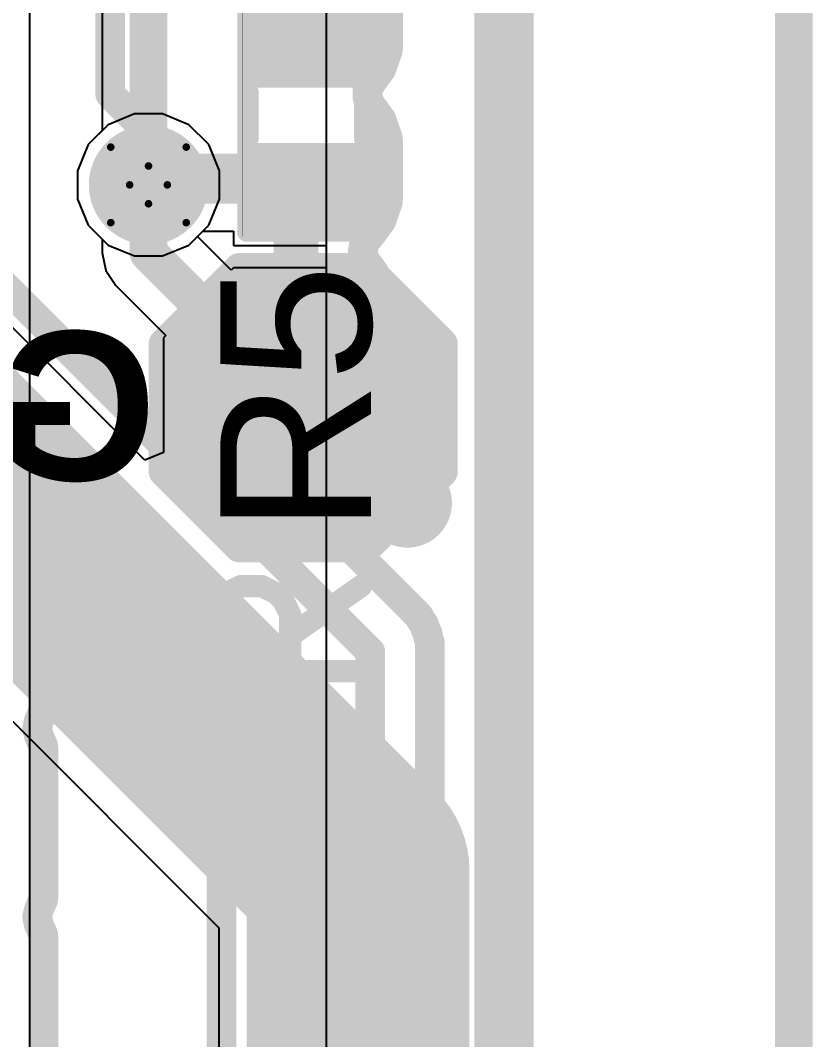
# Model space of a CAD drawing. Header units: inches. Extents: x 0 to 12.4, y -0.6 to 2.2.
# Drawn here: x 2.428 to 2.638, y 1.5416 to 1.8116 of the extents above; entities that cross this region are included whole.
import ezdxf

# ---------------------------------------------------------------- set-up
doc = ezdxf.new("R2010")
doc.units = ezdxf.units.IN
doc.header["$MEASUREMENT"] = 0
for name, color, linetype in [('Board_Outline', 216, 'Continuous'), ('Bottom Layer', 5, 'Continuous'), ('Bottom Overlay', 54, 'Continuous'), ('Bottom Paste', 16, 'Continuous'), ('Bottom Solder', 6, 'Continuous'), ('Dimension', 6, 'Continuous'), ('Drill Drawing', 1, 'Continuous'), ('Mechanical 4', 56, 'Continuous'), ('Top Layer', 1, 'Continuous'), ('Top Overlay', 2, 'Continuous'), ('Top Paste', 8, 'Continuous'), ('Top Solder', 216, 'Continuous'), ('Via Holes', 16, 'Continuous')]:
    doc.layers.add(name, color=color, linetype=linetype)
doc.styles.add('Arial', font='', dxfattribs={"height": 0.2})
doc.styles.add('Arial_Bold', font='', dxfattribs={"height": 0.2})
doc.styles.get('Arial').set_extended_font_data('Arial')
doc.styles.get('Arial_Bold').set_extended_font_data('Arial', bold=True)

# ---------------------------------------------------------------- blocks, each defined once
blk = doc.blocks.new('R___0402_22')
at = {"layer": 'Top Layer'}
for points in [[(-0.0275, -0.0125), (-0.0275, 0.0125), (-0.0095, 0.0125), (-0.0095, -0.0125)], [(0.0095, -0.0125), (0.0095, 0.0125), (0.0275, 0.0125), (0.0275, -0.0125)]]:
    blk.add_hatch(color=1, dxfattribs=at).paths.add_polyline_path(points)
at = {"layer": 'Top Paste'}
for points in [[(-0.0275, -0.0125), (-0.0275, 0.0125), (-0.0095, 0.0125), (-0.0095, -0.0125)], [(0.0095, -0.0125), (0.0095, 0.0125), (0.0275, 0.0125), (0.0275, -0.0125)]]:
    blk.add_hatch(color=8, dxfattribs=at).paths.add_polyline_path(points)
at = {"layer": 'Top Solder'}
for points in [[(-0.02967, -0.01467), (-0.02967, 0.01467), (-0.00733, 0.01467), (-0.00733, -0.01467)], [(0.00733, -0.01467), (0.00733, 0.01467), (0.02967, 0.01467), (0.02967, -0.01467)]]:
    blk.add_hatch(color=216, dxfattribs=at).paths.add_polyline_path(points)
at = {"layer": 'Top Overlay'}
for points in [[(-0.031, -0.016, 0.005, 0.005, 0), (-0.031, 0.016, 0.005, 0.005, 0)], [(0.031, 0.016, 0.005, 0.005, 0), (-0.031, 0.016, 0.005, 0.005, 0)], [(0.031, -0.016, 0.005, 0.005, 0), (0.031, 0.016, 0.005, 0.005, 0)], [(0.031, -0.016, 0.005, 0.005, 0), (-0.031, -0.016, 0.005, 0.005, 0)], [(0.032, -0.017, 0.000127, 0.000127, 0), (-0.032, -0.017, 0.000127, 0.000127, 0)]]:
    blk.add_lwpolyline(points, format="xyseb", dxfattribs=at)
for points in [[(-0.03225, 0.016, 0.0025, 0.0025, 1), (-0.02975, 0.016, 0.0025, 0.0025, 1)], [(-0.03225, 0.016, 0.0025, 0.0025, 1), (-0.02975, 0.016, 0.0025, 0.0025, 1)], [(0.02975, 0.016, 0.0025, 0.0025, 1), (0.03225, 0.016, 0.0025, 0.0025, 1)], [(0.02975, 0.016, 0.0025, 0.0025, 1), (0.03225, 0.016, 0.0025, 0.0025, 1)], [(-0.03225, -0.016, 0.0025, 0.0025, 1), (-0.02975, -0.016, 0.0025, 0.0025, 1)], [(-0.03225, -0.016, 0.0025, 0.0025, 1), (-0.02975, -0.016, 0.0025, 0.0025, 1)], [(0.02975, -0.016, 0.0025, 0.0025, 1), (0.03225, -0.016, 0.0025, 0.0025, 1)], [(0.02975, -0.016, 0.0025, 0.0025, 1), (0.03225, -0.016, 0.0025, 0.0025, 1)], [(-0.03203, -0.017, 0.0000635, 0.0000635, 1), (-0.03197, -0.017, 0.0000635, 0.0000635, 1)], [(0.03197, -0.017, 0.0000635, 0.0000635, 1), (0.03203, -0.017, 0.0000635, 0.0000635, 1)]]:
    blk.add_lwpolyline(points, format="xyseb", close=True, dxfattribs=at)
blk = doc.blocks.new('T__________B_37')
at = {"layer": 'Bottom Layer'}
blk.add_hatch(color=5, dxfattribs=at).paths.add_polyline_path([(0.015, 0.03), (-0.015, 0.03), (-0.03, 0.015), (-0.03, -0.015), (-0.015, -0.03), (0.015, -0.03), (0.03, -0.015), (0.03, 0.015)])
at = {"layer": 'Bottom Paste'}
blk.add_hatch(color=16, dxfattribs=at).paths.add_polyline_path([(0.015, 0.03), (-0.015, 0.03), (-0.03, 0.015), (-0.03, -0.015), (-0.015, -0.03), (0.015, -0.03), (0.03, -0.015), (0.03, 0.015)])
at = {"layer": 'Bottom Solder'}
blk.add_hatch(color=6, dxfattribs=at).paths.add_polyline_path([(0.017, 0.034), (-0.017, 0.034), (-0.034, 0.017), (-0.034, -0.017), (-0.017, -0.034), (0.017, -0.034), (0.034, -0.017), (0.034, 0.017)])
at = {"layer": 'Bottom Overlay'}
for points in [[(-0.037, 0.017, 0.00787, 0.00787, 0), (-0.017, 0.037, 0.00787, 0.00787, 0)], [(0.017, 0.037, 0.00787, 0.00787, 0), (-0.017, 0.037, 0.00787, 0.00787, 0)], [(0.017, 0.037, 0.00787, 0.00787, 0), (-0.017, 0.037, 0.00787, 0.00787, 0)], [(0.037, 0.017, 0.00787, 0.00787, 0), (0.017, 0.037, 0.00787, 0.00787, 0)], [(-0.037, -0.017, 0.00787, 0.00787, 0), (-0.037, 0.017, 0.00787, 0.00787, 0)], [(0.037, -0.017, 0.00787, 0.00787, 0), (0.037, 0.017, 0.00787, 0.00787, 0)], [(-0.017, -0.037, 0.00787, 0.00787, 0), (-0.037, -0.017, 0.00787, 0.00787, 0)], [(0.017, -0.037, 0.00787, 0.00787, 0), (0.037, -0.017, 0.00787, 0.00787, 0)], [(0.017, -0.037, 0.00787, 0.00787, 0), (-0.017, -0.037, 0.00787, 0.00787, 0)], [(0.017, -0.037, 0.00787, 0.00787, 0), (-0.017, -0.037, 0.00787, 0.00787, 0)]]:
    blk.add_lwpolyline(points, format="xyseb", dxfattribs=at)
for points in [[(-0.01897, 0.037, 0.00394, 0.00394, 1), (-0.01503, 0.037, 0.00394, 0.00394, 1)], [(-0.01897, 0.037, 0.00394, 0.00394, 1), (-0.01503, 0.037, 0.00394, 0.00394, 1)], [(-0.01897, 0.037, 0.00394, 0.00394, 1), (-0.01503, 0.037, 0.00394, 0.00394, 1)], [(0.01503, 0.037, 0.00394, 0.00394, 1), (0.01897, 0.037, 0.00394, 0.00394, 1)], [(0.01503, 0.037, 0.00394, 0.00394, 1), (0.01897, 0.037, 0.00394, 0.00394, 1)], [(0.01503, 0.037, 0.00394, 0.00394, 1), (0.01897, 0.037, 0.00394, 0.00394, 1)], [(-0.03897, 0.017, 0.00394, 0.00394, 1), (-0.03503, 0.017, 0.00394, 0.00394, 1)], [(-0.03897, 0.017, 0.00394, 0.00394, 1), (-0.03503, 0.017, 0.00394, 0.00394, 1)], [(0.03503, 0.017, 0.00394, 0.00394, 1), (0.03897, 0.017, 0.00394, 0.00394, 1)], [(0.03503, 0.017, 0.00394, 0.00394, 1), (0.03897, 0.017, 0.00394, 0.00394, 1)], [(-0.03897, -0.017, 0.00394, 0.00394, 1), (-0.03503, -0.017, 0.00394, 0.00394, 1)], [(-0.03897, -0.017, 0.00394, 0.00394, 1), (-0.03503, -0.017, 0.00394, 0.00394, 1)], [(0.03503, -0.017, 0.00394, 0.00394, 1), (0.03897, -0.017, 0.00394, 0.00394, 1)], [(0.03503, -0.017, 0.00394, 0.00394, 1), (0.03897, -0.017, 0.00394, 0.00394, 1)], [(-0.01897, -0.037, 0.00394, 0.00394, 1), (-0.01503, -0.037, 0.00394, 0.00394, 1)], [(-0.01897, -0.037, 0.00394, 0.00394, 1), (-0.01503, -0.037, 0.00394, 0.00394, 1)], [(-0.01897, -0.037, 0.00394, 0.00394, 1), (-0.01503, -0.037, 0.00394, 0.00394, 1)], [(0.01503, -0.037, 0.00394, 0.00394, 1), (0.01897, -0.037, 0.00394, 0.00394, 1)], [(0.01503, -0.037, 0.00394, 0.00394, 1), (0.01897, -0.037, 0.00394, 0.00394, 1)], [(0.01503, -0.037, 0.00394, 0.00394, 1), (0.01897, -0.037, 0.00394, 0.00394, 1)]]:
    blk.add_lwpolyline(points, format="xyseb", close=True, dxfattribs=at)

msp = doc.modelspace()

# ---------------------------------------------------------------- hatches: boundary and pattern name
at = {"layer": 'Bottom Layer'}
h = msp.add_hatch(color=5, dxfattribs=at)
edge = h.paths.add_edge_path()
edge.add_arc((2.462, 1.768), 0.01181, 0, 360)
at = {"layer": 'Bottom Solder'}
h = msp.add_hatch(color=6, dxfattribs=at)
edge = h.paths.add_edge_path()
edge.add_arc((2.462, 1.768), 0.01581, 0, 360)
at = {"layer": 'Dimension'}
h = msp.add_hatch(color=6, dxfattribs=at)
edge = h.paths.add_edge_path()
edge.add_arc((2.50108, 1.73295), 0.01181, 0, 360)
h = msp.add_hatch(color=6, dxfattribs=at)
edge = h.paths.add_edge_path()
edge.add_arc((2.50108, 1.73295), 0.01181, 0, 360)
h = msp.add_hatch(color=6, dxfattribs=at)
edge = h.paths.add_edge_path()
edge.add_arc((2.5306, 1.68374), 0.01181, 0, 360)
at = {"layer": 'Top Layer'}
msp.add_hatch(color=1, dxfattribs=at).paths.add_polyline_path([(2.486, 1.796), (2.522, 1.796), (2.522, 1.877), (2.486, 1.877)])
h = msp.add_hatch(color=1, dxfattribs=at)
edge = h.paths.add_edge_path()
edge.add_arc((2.462, 1.768), 0.01181, 0, 360)
at = {"layer": 'Top Solder'}
h = msp.add_hatch(color=216, dxfattribs=at)
edge = h.paths.add_edge_path()
edge.add_arc((2.462, 1.768), 0.01581, 0, 360)
at = {"layer": 'Via Holes'}
h = msp.add_hatch(color=7, dxfattribs=at)
edge = h.paths.add_edge_path()
edge.add_arc((2.462, 1.768), 0.00591, 0, 360)

# ---------------------------------------------------------------- linework, layer by layer
at = {"layer": 'Board_Outline'}
msp.add_lwpolyline([(2.55906, -0.43307, 0.01, 0.01, 0), (2.55906, 1.9685, 0.01, 0.01, 0)], format="xyseb", dxfattribs=at)
at = {"layer": 'Bottom Layer'}
for p, q in [((2.50906, 1.9185), (2.50906, 1.746)), ((2.461, 1.6951), (2.24864, 1.90747)), ((2.20733, 1.84457), (2.48068, 1.57121)), ((2.45826, 1.78681), (2.45134, 1.78395)), ((2.46574, 1.78681), (2.45826, 1.78681)), ((2.47266, 1.78395), (2.46574, 1.78681)), ((2.45134, 1.78395), (2.44605, 1.77866)), ((2.47795, 1.77866), (2.47266, 1.78395)), ((2.44605, 1.77866), (2.44319, 1.77174)), ((2.48081, 1.77174), (2.47795, 1.77866)), ((2.44319, 1.77174), (2.44319, 1.76426)), ((2.48081, 1.76426), (2.48081, 1.77174)), ((2.44319, 1.76426), (2.44605, 1.75734)), ((2.47795, 1.75734), (2.48081, 1.76426)), ((2.44605, 1.75734), (2.44976, 1.75363)), ((2.47495, 1.75435), (2.47795, 1.75734)), ((2.44976, 1.75363), (2.44976, 1.75)), ((2.4839, 1.7454), (2.47495, 1.75435)), ((2.44976, 1.75), (2.4507, 1.74532)), ((2.4507, 1.74532), (2.45335, 1.74135)), ((2.4845, 1.746), (2.4839, 1.7454)), ((2.50906, 1.746), (2.4845, 1.746)), ((2.45335, 1.74135), (2.4666, 1.7281)), ((2.4666, 1.7281), (2.466, 1.7275)), ((2.466, 1.7275), (2.466, 1.69717)), ((2.466, 1.69717), (2.461, 1.6951)), ((2.48068, 1.57121), (2.48068, 0.97894))]:
    msp.add_line(p, q, dxfattribs=at)
for points in [[(2.22259, 1.88141, 0.05906, 0.05906, 0), (2.51753, 1.58647, 0.05906, 0.05906, 0)], [(2.462, 1.75, 0.01, 0.01, 0), (2.462, 1.768, 0.01, 0.01, 0)], [(2.462, 1.75, 0.01, 0.01, 0), (2.503, 1.709, 0.01, 0.01, 0)], [(2.51753, 0.97894, 0.05906, 0.05906, 0), (2.51753, 1.58647, 0.05906, 0.05906, 0)]]:
    msp.add_lwpolyline(points, format="xyseb", dxfattribs=at)
for points in [[(2.4595, 1.768, 0.005, 0.005, 1), (2.4645, 1.768, 0.005, 0.005, 1)], [(2.4595, 1.75, 0.005, 0.005, 1), (2.4645, 1.75, 0.005, 0.005, 1)], [(2.4595, 1.75, 0.005, 0.005, 1), (2.4645, 1.75, 0.005, 0.005, 1)], [(2.5005, 1.709, 0.005, 0.005, 1), (2.5055, 1.709, 0.005, 0.005, 1)], [(2.50276, 1.58647, 0.02953, 0.02953, 1), (2.53229, 1.58647, 0.02953, 0.02953, 1)], [(2.50276, 1.58647, 0.02953, 0.02953, 1), (2.53229, 1.58647, 0.02953, 0.02953, 1)]]:
    msp.add_lwpolyline(points, format="xyseb", close=True, dxfattribs=at)
at = {"layer": 'Dimension'}
for points in [[(2.633, 1.03263, 0.01, 0.01, 0), (2.633, 1.9685, 0.01, 0.01, 0)], [(2.55224, -0.41963, 0.00787, 0.00787, 0), (2.55224, 1.95639, 0.00787, 0.00787, 0)], [(2.50108, 1.81208, 0.00787, 0.00787, 0), (2.50108, 1.85943, 0.00787, 0.00787, 0)], [(2.45186, 1.792, 0.00787, 0.00787, 0), (2.45186, 1.84122, 0.00787, 0.00787, 0)], [(2.52551, 1.81946, 0.00787, 0.00787, 0), (2.52551, 1.8047, 0.00787, 0.00787, 0)], [(2.5254, 1.80354, 0.00787, 0.00787, 0), (2.52551, 1.8047, 0.00787, 0.00787, 0)], [(2.52369, 1.79867, 0.00787, 0.00787, 0), (2.5254, 1.80354, 0.00787, 0.00787, 0)], [(2.52091, 1.7949, 0.00787, 0.00787, 0), (2.52369, 1.79867, 0.00787, 0.00787, 0)], [(2.52007, 1.79303, 0.00787, 0.00787, 0), (2.52091, 1.7949, 0.00787, 0.00787, 0)], [(2.45186, 1.792, 0.00787, 0.00787, 0), (2.47155, 1.77232, 0.00787, 0.00787, 0)], [(2.52007, 1.79098, 0.00787, 0.00787, 0), (2.52007, 1.79303, 0.00787, 0.00787, 0)], [(2.52007, 1.79098, 0.00787, 0.00787, 0), (2.52091, 1.78911, 0.00787, 0.00787, 0)], [(2.52091, 1.78911, 0.00787, 0.00787, 0), (2.52369, 1.78534, 0.00787, 0.00787, 0)], [(2.52369, 1.78534, 0.00787, 0.00787, 0), (2.5254, 1.78046, 0.00787, 0.00787, 0)], [(2.5254, 1.78046, 0.00787, 0.00787, 0), (2.52551, 1.77931, 0.00787, 0.00787, 0)], [(2.52551, 1.77931, 0.00787, 0.00787, 0), (2.52551, 1.76455, 0.00787, 0.00787, 0)], [(2.47155, 1.77232, 0.00787, 0.00787, 0), (2.50068, 1.77232, 0.00787, 0.00787, 0)], [(2.50108, 1.73295, 0.01181, 0.01181, 0), (2.50108, 1.77193, 0.01181, 0.01181, 0)], [(2.50068, 1.77232, 0.00787, 0.00787, 0), (2.50108, 1.77193, 0.00787, 0.00787, 0)], [(2.5254, 1.76339, 0.00787, 0.00787, 0), (2.52551, 1.76455, 0.00787, 0.00787, 0)], [(2.52369, 1.75851, 0.00787, 0.00787, 0), (2.5254, 1.76339, 0.00787, 0.00787, 0)], [(2.52062, 1.75435, 0.00787, 0.00787, 0), (2.52369, 1.75851, 0.00787, 0.00787, 0)], [(2.51918, 1.75247, 0.00787, 0.00787, 0), (2.52024, 1.75405, 0.00787, 0.00787, 0)], [(2.52024, 1.75405, 0.00787, 0.00787, 0), (2.52033, 1.75413, 0.00787, 0.00787, 0)], [(2.52033, 1.75413, 0.00787, 0.00787, 0), (2.52062, 1.75435, 0.00787, 0.00787, 0)], [(2.51881, 1.7506, 0.00787, 0.00787, 0), (2.51918, 1.75247, 0.00787, 0.00787, 0)], [(2.51881, 1.75033, 0.00787, 0.00787, 0), (2.51881, 1.7506, 0.00787, 0.00787, 0)], [(2.41604, 1.74909, 0.00787, 0.00787, 0), (2.52076, 1.64437, 0.00787, 0.00787, 0)], [(2.51881, 1.75033, 0.00787, 0.00787, 0), (2.51907, 1.74876, 0.00787, 0.00787, 0)], [(2.51907, 1.74876, 0.00787, 0.00787, 0), (2.51982, 1.74736, 0.00787, 0.00787, 0)], [(2.51982, 1.74736, 0.00787, 0.00787, 0), (2.52173, 1.74487, 0.00787, 0.00787, 0)], [(2.52173, 1.74487, 0.00787, 0.00787, 0), (2.52411, 1.73912, 0.00787, 0.00787, 0)], [(2.52411, 1.73912, 0.00787, 0.00787, 0), (2.52415, 1.7388, 0.00787, 0.00787, 0)], [(2.52415, 1.7388, 0.00787, 0.00787, 0), (2.52417, 1.73866, 0.00787, 0.00787, 0)], [(2.52415, 1.7388, 0.00787, 0.00787, 0), (2.52415, 1.7388, 0.00787, 0.00787, 0)], [(2.52417, 1.73866, 0.00787, 0.00787, 0), (2.52492, 1.73295, 0.00787, 0.00787, 0)], [(2.52411, 1.72678, 0.00787, 0.00787, 0), (2.52492, 1.73295, 0.00787, 0.00787, 0)], [(2.52173, 1.72103, 0.00787, 0.00787, 0), (2.52411, 1.72678, 0.00787, 0.00787, 0)], [(2.51794, 1.71609, 0.00787, 0.00787, 0), (2.52173, 1.72103, 0.00787, 0.00787, 0)], [(2.513, 1.7123, 0.00787, 0.00787, 0), (2.51794, 1.71609, 0.00787, 0.00787, 0)], [(2.48133, 1.71255, 0.00787, 0.00787, 0), (2.48333, 1.71392, 0.00787, 0.00787, 0)], [(2.48333, 1.71392, 0.00787, 0.00787, 0), (2.48574, 1.71416, 0.00787, 0.00787, 0)], [(2.48574, 1.71416, 0.00787, 0.00787, 0), (2.48797, 1.71321, 0.00787, 0.00787, 0)], [(2.48797, 1.71321, 0.00787, 0.00787, 0), (2.48915, 1.7123, 0.00787, 0.00787, 0)], [(2.48023, 1.71039, 0.00787, 0.00787, 0), (2.48133, 1.71255, 0.00787, 0.00787, 0)], [(2.48023, 1.71039, 0.00787, 0.00787, 0), (2.48031, 1.70797, 0.00787, 0.00787, 0)], [(2.48915, 1.7123, 0.00787, 0.00787, 0), (2.49491, 1.70992, 0.00787, 0.00787, 0)], [(2.50725, 1.70992, 0.00787, 0.00787, 0), (2.513, 1.7123, 0.00787, 0.00787, 0)], [(2.48031, 1.70797, 0.00787, 0.00787, 0), (2.48154, 1.70588, 0.00787, 0.00787, 0)], [(2.49491, 1.70992, 0.00787, 0.00787, 0), (2.50108, 1.7091, 0.00787, 0.00787, 0)], [(2.50108, 1.7091, 0.00787, 0.00787, 0), (2.50725, 1.70992, 0.00787, 0.00787, 0)], [(2.48154, 1.70588, 0.00787, 0.00787, 0), (2.53279, 1.65464, 0.00787, 0.00787, 0)], [(2.39281, 1.69909, 0.00787, 0.00787, 0), (2.43651, 1.69909, 0.00787, 0.00787, 0)], [(2.43651, 1.69909, 0.00787, 0.00787, 0), (2.49714, 1.63846, 0.00787, 0.00787, 0)], [(2.4347, 1.66957, 0.00787, 0.00787, 0), (2.43618, 1.6713, 0.00787, 0.00787, 0)], [(2.43618, 1.6713, 0.00787, 0.00787, 0), (2.43829, 1.67217, 0.00787, 0.00787, 0)], [(2.43829, 1.67217, 0.00787, 0.00787, 0), (2.44056, 1.67199, 0.00787, 0.00787, 0)], [(2.44056, 1.67199, 0.00787, 0.00787, 0), (2.4425, 1.6708, 0.00787, 0.00787, 0)], [(2.4425, 1.6708, 0.00787, 0.00787, 0), (2.47994, 1.63336, 0.00787, 0.00787, 0)], [(2.43417, 1.66735, 0.00787, 0.00787, 0), (2.4347, 1.66957, 0.00787, 0.00787, 0)], [(2.43417, 1.66735, 0.00787, 0.00787, 0), (2.43417, 1.62961, 0.00787, 0.00787, 0)], [(2.53279, 1.65464, 0.00787, 0.00787, 0), (2.53368, 1.65375, 0.00787, 0.00787, 0)], [(2.53279, 1.65464, 0.00787, 0.00787, 0), (2.53279, 1.65464, 0.00787, 0.00787, 0)], [(2.53368, 1.65375, 0.00787, 0.00787, 0), (2.53407, 1.65297, 0.00787, 0.00787, 0)], [(2.53407, 1.65297, 0.00787, 0.00787, 0), (2.53447, 1.65232, 0.00787, 0.00787, 0)], [(2.53447, 1.65232, 0.00787, 0.00787, 0), (2.53476, 1.65193, 0.00787, 0.00787, 0)], [(2.53476, 1.65193, 0.00787, 0.00787, 0), (2.53499, 1.65161, 0.00787, 0.00787, 0)], [(2.53476, 1.65193, 0.00787, 0.00787, 0), (2.53476, 1.65193, 0.00787, 0.00787, 0)], [(2.53499, 1.65161, 0.00787, 0.00787, 0), (2.53526, 1.65078, 0.00787, 0.00787, 0)], [(2.53526, 1.65078, 0.00787, 0.00787, 0), (2.53555, 1.65008, 0.00787, 0.00787, 0)], [(2.53555, 1.65008, 0.00787, 0.00787, 0), (2.53594, 1.6493, 0.00787, 0.00787, 0)], [(2.53594, 1.6493, 0.00787, 0.00787, 0), (2.53608, 1.64844, 0.00787, 0.00787, 0)], [(2.53608, 1.64844, 0.00787, 0.00787, 0), (2.53626, 1.64769, 0.00787, 0.00787, 0)], [(2.53626, 1.64769, 0.00787, 0.00787, 0), (2.53653, 1.64686, 0.00787, 0.00787, 0)], [(2.53653, 1.64561, 0.00787, 0.00787, 0), (2.53653, 1.64686, 0.00787, 0.00787, 0)], [(2.53653, 1.16084, 0.00787, 0.00787, 0), (2.53653, 1.64561, 0.00787, 0.00787, 0)], [(2.52076, 1.16208, 0.00787, 0.00787, 0), (2.52076, 1.64437, 0.00787, 0.00787, 0)], [(2.49714, 1.16996, 0.00787, 0.00787, 0), (2.49714, 1.63846, 0.00787, 0.00787, 0)], [(2.47994, 1.63336, 0.00787, 0.00787, 0), (2.481, 1.63178, 0.00787, 0.00787, 0)], [(2.43405, 1.62862, 0.00787, 0.00787, 0), (2.43417, 1.62961, 0.00787, 0.00787, 0)], [(2.481, 1.63178, 0.00787, 0.00787, 0), (2.48137, 1.62991, 0.00787, 0.00787, 0)], [(2.48137, 1.25524, 0.00787, 0.00787, 0), (2.48137, 1.62991, 0.00787, 0.00787, 0)], [(2.43292, 1.62606, 0.00787, 0.00787, 0), (2.43405, 1.62862, 0.00787, 0.00787, 0)], [(2.43251, 1.62409, 0.00787, 0.00787, 0), (2.43292, 1.62606, 0.00787, 0.00787, 0)], [(2.43251, 1.62409, 0.00787, 0.00787, 0), (2.43292, 1.62212, 0.00787, 0.00787, 0)], [(2.43292, 1.62212, 0.00787, 0.00787, 0), (2.4334, 1.62104, 0.00787, 0.00787, 0)], [(2.4334, 1.62104, 0.00787, 0.00787, 0), (2.43405, 1.61956, 0.00787, 0.00787, 0)], [(2.43405, 1.61956, 0.00787, 0.00787, 0), (2.43417, 1.61857, 0.00787, 0.00787, 0)], [(2.43417, 1.61857, 0.00787, 0.00787, 0), (2.43417, 1.57961, 0.00787, 0.00787, 0)], [(2.43292, 1.57606, 0.00787, 0.00787, 0), (2.43405, 1.57862, 0.00787, 0.00787, 0)], [(2.43405, 1.57862, 0.00787, 0.00787, 0), (2.43417, 1.57961, 0.00787, 0.00787, 0)], [(2.43251, 1.57409, 0.00787, 0.00787, 0), (2.43292, 1.57606, 0.00787, 0.00787, 0)], [(2.43251, 1.57409, 0.00787, 0.00787, 0), (2.43292, 1.57212, 0.00787, 0.00787, 0)], [(2.43292, 1.57212, 0.00787, 0.00787, 0), (2.43338, 1.57108, 0.00787, 0.00787, 0)], [(2.43338, 1.57108, 0.00787, 0.00787, 0), (2.43405, 1.56956, 0.00787, 0.00787, 0)], [(2.43405, 1.56956, 0.00787, 0.00787, 0), (2.43417, 1.56857, 0.00787, 0.00787, 0)], [(2.43417, 1.56857, 0.00787, 0.00787, 0), (2.43417, 1.52961, 0.00787, 0.00787, 0)]]:
    msp.add_lwpolyline(points, format="xyseb", dxfattribs=at)
for points in [[(2.49911, 1.81208, 0.00394, 0.00394, 1), (2.50305, 1.81208, 0.00394, 0.00394, 1)], [(2.52354, 1.8047, 0.00394, 0.00394, 1), (2.52747, 1.8047, 0.00394, 0.00394, 1)], [(2.52354, 1.8047, 0.00394, 0.00394, 1), (2.52747, 1.8047, 0.00394, 0.00394, 1)], [(2.52343, 1.80354, 0.00394, 0.00394, 1), (2.52737, 1.80354, 0.00394, 0.00394, 1)], [(2.52343, 1.80354, 0.00394, 0.00394, 1), (2.52737, 1.80354, 0.00394, 0.00394, 1)], [(2.52172, 1.79867, 0.00394, 0.00394, 1), (2.52566, 1.79867, 0.00394, 0.00394, 1)], [(2.52172, 1.79867, 0.00394, 0.00394, 1), (2.52566, 1.79867, 0.00394, 0.00394, 1)], [(2.51894, 1.7949, 0.00394, 0.00394, 1), (2.52288, 1.7949, 0.00394, 0.00394, 1)], [(2.51894, 1.7949, 0.00394, 0.00394, 1), (2.52288, 1.7949, 0.00394, 0.00394, 1)], [(2.4499, 1.792, 0.00394, 0.00394, 1), (2.45383, 1.792, 0.00394, 0.00394, 1)], [(2.4499, 1.792, 0.00394, 0.00394, 1), (2.45383, 1.792, 0.00394, 0.00394, 1)], [(2.5181, 1.79303, 0.00394, 0.00394, 1), (2.52204, 1.79303, 0.00394, 0.00394, 1)], [(2.5181, 1.79303, 0.00394, 0.00394, 1), (2.52204, 1.79303, 0.00394, 0.00394, 1)], [(2.5181, 1.79098, 0.00394, 0.00394, 1), (2.52204, 1.79098, 0.00394, 0.00394, 1)], [(2.5181, 1.79098, 0.00394, 0.00394, 1), (2.52204, 1.79098, 0.00394, 0.00394, 1)], [(2.51894, 1.78911, 0.00394, 0.00394, 1), (2.52288, 1.78911, 0.00394, 0.00394, 1)], [(2.51894, 1.78911, 0.00394, 0.00394, 1), (2.52288, 1.78911, 0.00394, 0.00394, 1)], [(2.52172, 1.78534, 0.00394, 0.00394, 1), (2.52566, 1.78534, 0.00394, 0.00394, 1)], [(2.52172, 1.78534, 0.00394, 0.00394, 1), (2.52566, 1.78534, 0.00394, 0.00394, 1)], [(2.52343, 1.78046, 0.00394, 0.00394, 1), (2.52737, 1.78046, 0.00394, 0.00394, 1)], [(2.52343, 1.78046, 0.00394, 0.00394, 1), (2.52737, 1.78046, 0.00394, 0.00394, 1)], [(2.52354, 1.77931, 0.00394, 0.00394, 1), (2.52747, 1.77931, 0.00394, 0.00394, 1)], [(2.52354, 1.77931, 0.00394, 0.00394, 1), (2.52747, 1.77931, 0.00394, 0.00394, 1)], [(2.46958, 1.77232, 0.00394, 0.00394, 1), (2.47352, 1.77232, 0.00394, 0.00394, 1)], [(2.46958, 1.77232, 0.00394, 0.00394, 1), (2.47352, 1.77232, 0.00394, 0.00394, 1)], [(2.49812, 1.77193, 0.00591, 0.00591, 1), (2.50403, 1.77193, 0.00591, 0.00591, 1)], [(2.49871, 1.77232, 0.00394, 0.00394, 1), (2.50265, 1.77232, 0.00394, 0.00394, 1)], [(2.49871, 1.77232, 0.00394, 0.00394, 1), (2.50265, 1.77232, 0.00394, 0.00394, 1)], [(2.49911, 1.77193, 0.00394, 0.00394, 1), (2.50305, 1.77193, 0.00394, 0.00394, 1)], [(2.52354, 1.76455, 0.00394, 0.00394, 1), (2.52747, 1.76455, 0.00394, 0.00394, 1)], [(2.52354, 1.76455, 0.00394, 0.00394, 1), (2.52747, 1.76455, 0.00394, 0.00394, 1)], [(2.52343, 1.76339, 0.00394, 0.00394, 1), (2.52737, 1.76339, 0.00394, 0.00394, 1)], [(2.52343, 1.76339, 0.00394, 0.00394, 1), (2.52737, 1.76339, 0.00394, 0.00394, 1)], [(2.52172, 1.75851, 0.00394, 0.00394, 1), (2.52566, 1.75851, 0.00394, 0.00394, 1)], [(2.52172, 1.75851, 0.00394, 0.00394, 1), (2.52566, 1.75851, 0.00394, 0.00394, 1)], [(2.51827, 1.75405, 0.00394, 0.00394, 1), (2.52221, 1.75405, 0.00394, 0.00394, 1)], [(2.51827, 1.75405, 0.00394, 0.00394, 1), (2.52221, 1.75405, 0.00394, 0.00394, 1)], [(2.51836, 1.75413, 0.00394, 0.00394, 1), (2.5223, 1.75413, 0.00394, 0.00394, 1)], [(2.51836, 1.75413, 0.00394, 0.00394, 1), (2.5223, 1.75413, 0.00394, 0.00394, 1)], [(2.51865, 1.75435, 0.00394, 0.00394, 1), (2.52259, 1.75435, 0.00394, 0.00394, 1)], [(2.51865, 1.75435, 0.00394, 0.00394, 1), (2.52259, 1.75435, 0.00394, 0.00394, 1)], [(2.51684, 1.7506, 0.00394, 0.00394, 1), (2.52078, 1.7506, 0.00394, 0.00394, 1)], [(2.51684, 1.7506, 0.00394, 0.00394, 1), (2.52078, 1.7506, 0.00394, 0.00394, 1)], [(2.51722, 1.75247, 0.00394, 0.00394, 1), (2.52115, 1.75247, 0.00394, 0.00394, 1)], [(2.51722, 1.75247, 0.00394, 0.00394, 1), (2.52115, 1.75247, 0.00394, 0.00394, 1)], [(2.51684, 1.75033, 0.00394, 0.00394, 1), (2.52078, 1.75033, 0.00394, 0.00394, 1)], [(2.51684, 1.75033, 0.00394, 0.00394, 1), (2.52078, 1.75033, 0.00394, 0.00394, 1)], [(2.5171, 1.74876, 0.00394, 0.00394, 1), (2.52104, 1.74876, 0.00394, 0.00394, 1)], [(2.5171, 1.74876, 0.00394, 0.00394, 1), (2.52104, 1.74876, 0.00394, 0.00394, 1)], [(2.51785, 1.74736, 0.00394, 0.00394, 1), (2.52179, 1.74736, 0.00394, 0.00394, 1)], [(2.51785, 1.74736, 0.00394, 0.00394, 1), (2.52179, 1.74736, 0.00394, 0.00394, 1)], [(2.51976, 1.74487, 0.00394, 0.00394, 1), (2.5237, 1.74487, 0.00394, 0.00394, 1)], [(2.51976, 1.74487, 0.00394, 0.00394, 1), (2.5237, 1.74487, 0.00394, 0.00394, 1)], [(2.52214, 1.73912, 0.00394, 0.00394, 1), (2.52608, 1.73912, 0.00394, 0.00394, 1)], [(2.52214, 1.73912, 0.00394, 0.00394, 1), (2.52608, 1.73912, 0.00394, 0.00394, 1)], [(2.52218, 1.7388, 0.00394, 0.00394, 1), (2.52612, 1.7388, 0.00394, 0.00394, 1)], [(2.52218, 1.7388, 0.00394, 0.00394, 1), (2.52612, 1.7388, 0.00394, 0.00394, 1)], [(2.52218, 1.7388, 0.00394, 0.00394, 1), (2.52612, 1.7388, 0.00394, 0.00394, 1)], [(2.52218, 1.7388, 0.00394, 0.00394, 1), (2.52612, 1.7388, 0.00394, 0.00394, 1)], [(2.5222, 1.73866, 0.00394, 0.00394, 1), (2.52614, 1.73866, 0.00394, 0.00394, 1)], [(2.5222, 1.73866, 0.00394, 0.00394, 1), (2.52614, 1.73866, 0.00394, 0.00394, 1)], [(2.49812, 1.73295, 0.00591, 0.00591, 1), (2.50403, 1.73295, 0.00591, 0.00591, 1)], [(2.52295, 1.73295, 0.00394, 0.00394, 1), (2.52689, 1.73295, 0.00394, 0.00394, 1)], [(2.52295, 1.73295, 0.00394, 0.00394, 1), (2.52689, 1.73295, 0.00394, 0.00394, 1)], [(2.52214, 1.72678, 0.00394, 0.00394, 1), (2.52608, 1.72678, 0.00394, 0.00394, 1)], [(2.52214, 1.72678, 0.00394, 0.00394, 1), (2.52608, 1.72678, 0.00394, 0.00394, 1)], [(2.51976, 1.72103, 0.00394, 0.00394, 1), (2.5237, 1.72103, 0.00394, 0.00394, 1)], [(2.51976, 1.72103, 0.00394, 0.00394, 1), (2.5237, 1.72103, 0.00394, 0.00394, 1)], [(2.51597, 1.71609, 0.00394, 0.00394, 1), (2.51991, 1.71609, 0.00394, 0.00394, 1)], [(2.51597, 1.71609, 0.00394, 0.00394, 1), (2.51991, 1.71609, 0.00394, 0.00394, 1)], [(2.48136, 1.71392, 0.00394, 0.00394, 1), (2.4853, 1.71392, 0.00394, 0.00394, 1)], [(2.48136, 1.71392, 0.00394, 0.00394, 1), (2.4853, 1.71392, 0.00394, 0.00394, 1)], [(2.48377, 1.71416, 0.00394, 0.00394, 1), (2.48771, 1.71416, 0.00394, 0.00394, 1)], [(2.48377, 1.71416, 0.00394, 0.00394, 1), (2.48771, 1.71416, 0.00394, 0.00394, 1)], [(2.486, 1.71321, 0.00394, 0.00394, 1), (2.48994, 1.71321, 0.00394, 0.00394, 1)], [(2.486, 1.71321, 0.00394, 0.00394, 1), (2.48994, 1.71321, 0.00394, 0.00394, 1)], [(2.47826, 1.71039, 0.00394, 0.00394, 1), (2.4822, 1.71039, 0.00394, 0.00394, 1)], [(2.47826, 1.71039, 0.00394, 0.00394, 1), (2.4822, 1.71039, 0.00394, 0.00394, 1)], [(2.47936, 1.71255, 0.00394, 0.00394, 1), (2.48329, 1.71255, 0.00394, 0.00394, 1)], [(2.47936, 1.71255, 0.00394, 0.00394, 1), (2.48329, 1.71255, 0.00394, 0.00394, 1)], [(2.48719, 1.7123, 0.00394, 0.00394, 1), (2.49112, 1.7123, 0.00394, 0.00394, 1)], [(2.48719, 1.7123, 0.00394, 0.00394, 1), (2.49112, 1.7123, 0.00394, 0.00394, 1)], [(2.51103, 1.7123, 0.00394, 0.00394, 1), (2.51497, 1.7123, 0.00394, 0.00394, 1)], [(2.51103, 1.7123, 0.00394, 0.00394, 1), (2.51497, 1.7123, 0.00394, 0.00394, 1)], [(2.47834, 1.70797, 0.00394, 0.00394, 1), (2.48228, 1.70797, 0.00394, 0.00394, 1)], [(2.47834, 1.70797, 0.00394, 0.00394, 1), (2.48228, 1.70797, 0.00394, 0.00394, 1)], [(2.49294, 1.70992, 0.00394, 0.00394, 1), (2.49687, 1.70992, 0.00394, 0.00394, 1)], [(2.49294, 1.70992, 0.00394, 0.00394, 1), (2.49687, 1.70992, 0.00394, 0.00394, 1)], [(2.49911, 1.7091, 0.00394, 0.00394, 1), (2.50305, 1.7091, 0.00394, 0.00394, 1)], [(2.49911, 1.7091, 0.00394, 0.00394, 1), (2.50305, 1.7091, 0.00394, 0.00394, 1)], [(2.50528, 1.70992, 0.00394, 0.00394, 1), (2.50922, 1.70992, 0.00394, 0.00394, 1)], [(2.50528, 1.70992, 0.00394, 0.00394, 1), (2.50922, 1.70992, 0.00394, 0.00394, 1)], [(2.47958, 1.70588, 0.00394, 0.00394, 1), (2.48351, 1.70588, 0.00394, 0.00394, 1)], [(2.47958, 1.70588, 0.00394, 0.00394, 1), (2.48351, 1.70588, 0.00394, 0.00394, 1)], [(2.43454, 1.69909, 0.00394, 0.00394, 1), (2.43848, 1.69909, 0.00394, 0.00394, 1)], [(2.43454, 1.69909, 0.00394, 0.00394, 1), (2.43848, 1.69909, 0.00394, 0.00394, 1)], [(2.43421, 1.6713, 0.00394, 0.00394, 1), (2.43815, 1.6713, 0.00394, 0.00394, 1)], [(2.43421, 1.6713, 0.00394, 0.00394, 1), (2.43815, 1.6713, 0.00394, 0.00394, 1)], [(2.43632, 1.67217, 0.00394, 0.00394, 1), (2.44025, 1.67217, 0.00394, 0.00394, 1)], [(2.43632, 1.67217, 0.00394, 0.00394, 1), (2.44025, 1.67217, 0.00394, 0.00394, 1)], [(2.43859, 1.67199, 0.00394, 0.00394, 1), (2.44253, 1.67199, 0.00394, 0.00394, 1)], [(2.43859, 1.67199, 0.00394, 0.00394, 1), (2.44253, 1.67199, 0.00394, 0.00394, 1)], [(2.44053, 1.6708, 0.00394, 0.00394, 1), (2.44447, 1.6708, 0.00394, 0.00394, 1)], [(2.44053, 1.6708, 0.00394, 0.00394, 1), (2.44447, 1.6708, 0.00394, 0.00394, 1)], [(2.4322, 1.66735, 0.00394, 0.00394, 1), (2.43614, 1.66735, 0.00394, 0.00394, 1)], [(2.4322, 1.66735, 0.00394, 0.00394, 1), (2.43614, 1.66735, 0.00394, 0.00394, 1)], [(2.43273, 1.66957, 0.00394, 0.00394, 1), (2.43667, 1.66957, 0.00394, 0.00394, 1)], [(2.43273, 1.66957, 0.00394, 0.00394, 1), (2.43667, 1.66957, 0.00394, 0.00394, 1)], [(2.53082, 1.65464, 0.00394, 0.00394, 1), (2.53476, 1.65464, 0.00394, 0.00394, 1)], [(2.53082, 1.65464, 0.00394, 0.00394, 1), (2.53476, 1.65464, 0.00394, 0.00394, 1)], [(2.53082, 1.65464, 0.00394, 0.00394, 1), (2.53476, 1.65464, 0.00394, 0.00394, 1)], [(2.53082, 1.65464, 0.00394, 0.00394, 1), (2.53476, 1.65464, 0.00394, 0.00394, 1)], [(2.53171, 1.65375, 0.00394, 0.00394, 1), (2.53565, 1.65375, 0.00394, 0.00394, 1)], [(2.53171, 1.65375, 0.00394, 0.00394, 1), (2.53565, 1.65375, 0.00394, 0.00394, 1)], [(2.5321, 1.65297, 0.00394, 0.00394, 1), (2.53604, 1.65297, 0.00394, 0.00394, 1)], [(2.5321, 1.65297, 0.00394, 0.00394, 1), (2.53604, 1.65297, 0.00394, 0.00394, 1)], [(2.53251, 1.65232, 0.00394, 0.00394, 1), (2.53644, 1.65232, 0.00394, 0.00394, 1)], [(2.53251, 1.65232, 0.00394, 0.00394, 1), (2.53644, 1.65232, 0.00394, 0.00394, 1)], [(2.53279, 1.65193, 0.00394, 0.00394, 1), (2.53673, 1.65193, 0.00394, 0.00394, 1)], [(2.53279, 1.65193, 0.00394, 0.00394, 1), (2.53673, 1.65193, 0.00394, 0.00394, 1)], [(2.53279, 1.65193, 0.00394, 0.00394, 1), (2.53673, 1.65193, 0.00394, 0.00394, 1)], [(2.53279, 1.65193, 0.00394, 0.00394, 1), (2.53673, 1.65193, 0.00394, 0.00394, 1)], [(2.53302, 1.65161, 0.00394, 0.00394, 1), (2.53695, 1.65161, 0.00394, 0.00394, 1)], [(2.53302, 1.65161, 0.00394, 0.00394, 1), (2.53695, 1.65161, 0.00394, 0.00394, 1)], [(2.53329, 1.65078, 0.00394, 0.00394, 1), (2.53722, 1.65078, 0.00394, 0.00394, 1)], [(2.53329, 1.65078, 0.00394, 0.00394, 1), (2.53722, 1.65078, 0.00394, 0.00394, 1)], [(2.53358, 1.65008, 0.00394, 0.00394, 1), (2.53752, 1.65008, 0.00394, 0.00394, 1)], [(2.53358, 1.65008, 0.00394, 0.00394, 1), (2.53752, 1.65008, 0.00394, 0.00394, 1)], [(2.53398, 1.6493, 0.00394, 0.00394, 1), (2.53791, 1.6493, 0.00394, 0.00394, 1)], [(2.53398, 1.6493, 0.00394, 0.00394, 1), (2.53791, 1.6493, 0.00394, 0.00394, 1)], [(2.53411, 1.64844, 0.00394, 0.00394, 1), (2.53805, 1.64844, 0.00394, 0.00394, 1)], [(2.53411, 1.64844, 0.00394, 0.00394, 1), (2.53805, 1.64844, 0.00394, 0.00394, 1)], [(2.53429, 1.64769, 0.00394, 0.00394, 1), (2.53823, 1.64769, 0.00394, 0.00394, 1)], [(2.53429, 1.64769, 0.00394, 0.00394, 1), (2.53823, 1.64769, 0.00394, 0.00394, 1)], [(2.53456, 1.64686, 0.00394, 0.00394, 1), (2.5385, 1.64686, 0.00394, 0.00394, 1)], [(2.53456, 1.64686, 0.00394, 0.00394, 1), (2.5385, 1.64686, 0.00394, 0.00394, 1)], [(2.53456, 1.64561, 0.00394, 0.00394, 1), (2.5385, 1.64561, 0.00394, 0.00394, 1)], [(2.53456, 1.64561, 0.00394, 0.00394, 1), (2.5385, 1.64561, 0.00394, 0.00394, 1)], [(2.51879, 1.64437, 0.00394, 0.00394, 1), (2.52273, 1.64437, 0.00394, 0.00394, 1)], [(2.51879, 1.64437, 0.00394, 0.00394, 1), (2.52273, 1.64437, 0.00394, 0.00394, 1)], [(2.49517, 1.63846, 0.00394, 0.00394, 1), (2.49911, 1.63846, 0.00394, 0.00394, 1)], [(2.49517, 1.63846, 0.00394, 0.00394, 1), (2.49911, 1.63846, 0.00394, 0.00394, 1)], [(2.47797, 1.63336, 0.00394, 0.00394, 1), (2.48191, 1.63336, 0.00394, 0.00394, 1)], [(2.47797, 1.63336, 0.00394, 0.00394, 1), (2.48191, 1.63336, 0.00394, 0.00394, 1)], [(2.4322, 1.62961, 0.00394, 0.00394, 1), (2.43614, 1.62961, 0.00394, 0.00394, 1)], [(2.4322, 1.62961, 0.00394, 0.00394, 1), (2.43614, 1.62961, 0.00394, 0.00394, 1)], [(2.47903, 1.63178, 0.00394, 0.00394, 1), (2.48297, 1.63178, 0.00394, 0.00394, 1)], [(2.47903, 1.63178, 0.00394, 0.00394, 1), (2.48297, 1.63178, 0.00394, 0.00394, 1)], [(2.4794, 1.62991, 0.00394, 0.00394, 1), (2.48334, 1.62991, 0.00394, 0.00394, 1)], [(2.4794, 1.62991, 0.00394, 0.00394, 1), (2.48334, 1.62991, 0.00394, 0.00394, 1)], [(2.43208, 1.62862, 0.00394, 0.00394, 1), (2.43602, 1.62862, 0.00394, 0.00394, 1)], [(2.43208, 1.62862, 0.00394, 0.00394, 1), (2.43602, 1.62862, 0.00394, 0.00394, 1)], [(2.43054, 1.62409, 0.00394, 0.00394, 1), (2.43448, 1.62409, 0.00394, 0.00394, 1)], [(2.43054, 1.62409, 0.00394, 0.00394, 1), (2.43448, 1.62409, 0.00394, 0.00394, 1)], [(2.43096, 1.62606, 0.00394, 0.00394, 1), (2.43489, 1.62606, 0.00394, 0.00394, 1)], [(2.43096, 1.62606, 0.00394, 0.00394, 1), (2.43489, 1.62606, 0.00394, 0.00394, 1)], [(2.43096, 1.62212, 0.00394, 0.00394, 1), (2.43489, 1.62212, 0.00394, 0.00394, 1)], [(2.43096, 1.62212, 0.00394, 0.00394, 1), (2.43489, 1.62212, 0.00394, 0.00394, 1)], [(2.43143, 1.62104, 0.00394, 0.00394, 1), (2.43537, 1.62104, 0.00394, 0.00394, 1)], [(2.43143, 1.62104, 0.00394, 0.00394, 1), (2.43537, 1.62104, 0.00394, 0.00394, 1)], [(2.43208, 1.61956, 0.00394, 0.00394, 1), (2.43602, 1.61956, 0.00394, 0.00394, 1)], [(2.43208, 1.61956, 0.00394, 0.00394, 1), (2.43602, 1.61956, 0.00394, 0.00394, 1)], [(2.4322, 1.61857, 0.00394, 0.00394, 1), (2.43614, 1.61857, 0.00394, 0.00394, 1)], [(2.4322, 1.61857, 0.00394, 0.00394, 1), (2.43614, 1.61857, 0.00394, 0.00394, 1)], [(2.43208, 1.57862, 0.00394, 0.00394, 1), (2.43602, 1.57862, 0.00394, 0.00394, 1)], [(2.43208, 1.57862, 0.00394, 0.00394, 1), (2.43602, 1.57862, 0.00394, 0.00394, 1)], [(2.4322, 1.57961, 0.00394, 0.00394, 1), (2.43614, 1.57961, 0.00394, 0.00394, 1)], [(2.4322, 1.57961, 0.00394, 0.00394, 1), (2.43614, 1.57961, 0.00394, 0.00394, 1)], [(2.43096, 1.57606, 0.00394, 0.00394, 1), (2.43489, 1.57606, 0.00394, 0.00394, 1)], [(2.43096, 1.57606, 0.00394, 0.00394, 1), (2.43489, 1.57606, 0.00394, 0.00394, 1)], [(2.43054, 1.57409, 0.00394, 0.00394, 1), (2.43448, 1.57409, 0.00394, 0.00394, 1)], [(2.43054, 1.57409, 0.00394, 0.00394, 1), (2.43448, 1.57409, 0.00394, 0.00394, 1)], [(2.43096, 1.57212, 0.00394, 0.00394, 1), (2.43489, 1.57212, 0.00394, 0.00394, 1)], [(2.43096, 1.57212, 0.00394, 0.00394, 1), (2.43489, 1.57212, 0.00394, 0.00394, 1)], [(2.43141, 1.57108, 0.00394, 0.00394, 1), (2.43535, 1.57108, 0.00394, 0.00394, 1)], [(2.43141, 1.57108, 0.00394, 0.00394, 1), (2.43535, 1.57108, 0.00394, 0.00394, 1)], [(2.43208, 1.56956, 0.00394, 0.00394, 1), (2.43602, 1.56956, 0.00394, 0.00394, 1)], [(2.43208, 1.56956, 0.00394, 0.00394, 1), (2.43602, 1.56956, 0.00394, 0.00394, 1)], [(2.4322, 1.56857, 0.00394, 0.00394, 1), (2.43614, 1.56857, 0.00394, 0.00394, 1)], [(2.4322, 1.56857, 0.00394, 0.00394, 1), (2.43614, 1.56857, 0.00394, 0.00394, 1)]]:
    msp.add_lwpolyline(points, format="xyseb", close=True, dxfattribs=at)
at = {"layer": 'Drill Drawing'}
for points in [[(2.452, 1.778, 0.002, 0.002, 0), (2.462, 1.773, 0.002, 0.002, 0)], [(2.452, 1.778, 0.002, 0.002, 0), (2.457, 1.768, 0.002, 0.002, 0)], [(2.462, 1.773, 0.002, 0.002, 0), (2.472, 1.778, 0.002, 0.002, 0)], [(2.467, 1.768, 0.002, 0.002, 0), (2.472, 1.778, 0.002, 0.002, 0)], [(2.452, 1.758, 0.002, 0.002, 0), (2.457, 1.768, 0.002, 0.002, 0)], [(2.467, 1.768, 0.002, 0.002, 0), (2.472, 1.758, 0.002, 0.002, 0)], [(2.452, 1.758, 0.002, 0.002, 0), (2.462, 1.763, 0.002, 0.002, 0)], [(2.462, 1.763, 0.002, 0.002, 0), (2.472, 1.758, 0.002, 0.002, 0)]]:
    msp.add_lwpolyline(points, format="xyseb", dxfattribs=at)
for points in [[(2.4515, 1.778, 0.001, 0.001, 1), (2.4525, 1.778, 0.001, 0.001, 1)], [(2.4515, 1.778, 0.001, 0.001, 1), (2.4525, 1.778, 0.001, 0.001, 1)], [(2.4715, 1.778, 0.001, 0.001, 1), (2.4725, 1.778, 0.001, 0.001, 1)], [(2.4715, 1.778, 0.001, 0.001, 1), (2.4725, 1.778, 0.001, 0.001, 1)], [(2.4615, 1.773, 0.001, 0.001, 1), (2.4625, 1.773, 0.001, 0.001, 1)], [(2.4615, 1.773, 0.001, 0.001, 1), (2.4625, 1.773, 0.001, 0.001, 1)], [(2.4565, 1.768, 0.001, 0.001, 1), (2.4575, 1.768, 0.001, 0.001, 1)], [(2.4565, 1.768, 0.001, 0.001, 1), (2.4575, 1.768, 0.001, 0.001, 1)], [(2.4665, 1.768, 0.001, 0.001, 1), (2.4675, 1.768, 0.001, 0.001, 1)], [(2.4665, 1.768, 0.001, 0.001, 1), (2.4675, 1.768, 0.001, 0.001, 1)], [(2.4615, 1.763, 0.001, 0.001, 1), (2.4625, 1.763, 0.001, 0.001, 1)], [(2.4615, 1.763, 0.001, 0.001, 1), (2.4625, 1.763, 0.001, 0.001, 1)], [(2.4515, 1.758, 0.001, 0.001, 1), (2.4525, 1.758, 0.001, 0.001, 1)], [(2.4515, 1.758, 0.001, 0.001, 1), (2.4525, 1.758, 0.001, 0.001, 1)], [(2.4715, 1.758, 0.001, 0.001, 1), (2.4725, 1.758, 0.001, 0.001, 1)], [(2.4715, 1.758, 0.001, 0.001, 1), (2.4725, 1.758, 0.001, 0.001, 1)]]:
    msp.add_lwpolyline(points, format="xyseb", close=True, dxfattribs=at)
at = {"layer": 'Mechanical 4'}
for points in [[(2.48887, 1.78034, 0.00472, 0.00472, 0), (2.48887, 1.79244, 0.00472, 0.00472, 0)], [(2.5188, 1.78034, 0.00472, 0.00472, 0), (2.5188, 1.79244, 0.00472, 0.00472, 0)], [(2.48268, 1.69734, 0.00591, 0.00591, 0), (2.48643, 1.69922, 0.00591, 0.00591, 0)], [(2.48643, 1.69922, 0.00591, 0.00591, 0), (2.49018, 1.69922, 0.00591, 0.00591, 0)], [(2.49018, 1.69922, 0.00591, 0.00591, 0), (2.4958, 1.69734, 0.00591, 0.00591, 0)], [(2.5183, 1.67485, 0.00591, 0.00591, 0), (2.5183, 1.69922, 0.00591, 0.00591, 0)], [(2.47893, 1.69172, 0.00591, 0.00591, 0), (2.4808, 1.69547, 0.00591, 0.00591, 0)], [(2.4808, 1.69547, 0.00591, 0.00591, 0), (2.48268, 1.69734, 0.00591, 0.00591, 0)], [(2.4958, 1.69734, 0.00591, 0.00591, 0), (2.5183, 1.67485, 0.00591, 0.00591, 0)], [(2.47893, 1.68234, 0.00591, 0.00591, 0), (2.47893, 1.69172, 0.00591, 0.00591, 0)], [(2.47893, 1.68234, 0.00591, 0.00591, 0), (2.4808, 1.67859, 0.00591, 0.00591, 0)], [(2.4808, 1.67859, 0.00591, 0.00591, 0), (2.48268, 1.67672, 0.00591, 0.00591, 0)], [(2.4808, 1.65797, 0.00591, 0.00591, 0), (2.48268, 1.65985, 0.00591, 0.00591, 0)], [(2.48268, 1.65985, 0.00591, 0.00591, 0), (2.48643, 1.66172, 0.00591, 0.00591, 0)], [(2.48643, 1.66172, 0.00591, 0.00591, 0), (2.49205, 1.66172, 0.00591, 0.00591, 0)], [(2.49205, 1.66172, 0.00591, 0.00591, 0), (2.4958, 1.65985, 0.00591, 0.00591, 0)], [(2.4958, 1.65985, 0.00591, 0.00591, 0), (2.49768, 1.65797, 0.00591, 0.00591, 0)], [(2.49955, 1.6486, 0.00591, 0.00591, 0), (2.5183, 1.66172, 0.00591, 0.00591, 0)], [(2.47893, 1.65422, 0.00591, 0.00591, 0), (2.4808, 1.65797, 0.00591, 0.00591, 0)], [(2.49768, 1.65797, 0.00591, 0.00591, 0), (2.49955, 1.65422, 0.00591, 0.00591, 0)], [(2.47893, 1.63922, 0.00591, 0.00591, 0), (2.47893, 1.65422, 0.00591, 0.00591, 0)], [(2.49955, 1.63922, 0.00591, 0.00591, 0), (2.49955, 1.65422, 0.00591, 0.00591, 0)], [(2.47893, 1.63922, 0.00591, 0.00591, 0), (2.5183, 1.63922, 0.00591, 0.00591, 0)]]:
    msp.add_lwpolyline(points, format="xyseb", dxfattribs=at)
for points in [[(2.48769, 1.79244, 0.00236, 0.00236, 1), (2.49006, 1.79244, 0.00236, 0.00236, 1)], [(2.51761, 1.79244, 0.00236, 0.00236, 1), (2.51998, 1.79244, 0.00236, 0.00236, 1)], [(2.48769, 1.78034, 0.00236, 0.00236, 1), (2.49006, 1.78034, 0.00236, 0.00236, 1)], [(2.51761, 1.78034, 0.00236, 0.00236, 1), (2.51998, 1.78034, 0.00236, 0.00236, 1)], [(2.48495, 1.69922, 0.00295, 0.00295, 1), (2.4879, 1.69922, 0.00295, 0.00295, 1)], [(2.48495, 1.69922, 0.00295, 0.00295, 1), (2.4879, 1.69922, 0.00295, 0.00295, 1)], [(2.4887, 1.69922, 0.00295, 0.00295, 1), (2.49165, 1.69922, 0.00295, 0.00295, 1)], [(2.4887, 1.69922, 0.00295, 0.00295, 1), (2.49165, 1.69922, 0.00295, 0.00295, 1)], [(2.51682, 1.69922, 0.00295, 0.00295, 1), (2.51977, 1.69922, 0.00295, 0.00295, 1)], [(2.47933, 1.69547, 0.00295, 0.00295, 1), (2.48228, 1.69547, 0.00295, 0.00295, 1)], [(2.47933, 1.69547, 0.00295, 0.00295, 1), (2.48228, 1.69547, 0.00295, 0.00295, 1)], [(2.4812, 1.69734, 0.00295, 0.00295, 1), (2.48415, 1.69734, 0.00295, 0.00295, 1)], [(2.4812, 1.69734, 0.00295, 0.00295, 1), (2.48415, 1.69734, 0.00295, 0.00295, 1)], [(2.49432, 1.69734, 0.00295, 0.00295, 1), (2.49728, 1.69734, 0.00295, 0.00295, 1)], [(2.49432, 1.69734, 0.00295, 0.00295, 1), (2.49728, 1.69734, 0.00295, 0.00295, 1)], [(2.47745, 1.69172, 0.00295, 0.00295, 1), (2.4804, 1.69172, 0.00295, 0.00295, 1)], [(2.47745, 1.69172, 0.00295, 0.00295, 1), (2.4804, 1.69172, 0.00295, 0.00295, 1)], [(2.47745, 1.68234, 0.00295, 0.00295, 1), (2.4804, 1.68234, 0.00295, 0.00295, 1)], [(2.47745, 1.68234, 0.00295, 0.00295, 1), (2.4804, 1.68234, 0.00295, 0.00295, 1)], [(2.47933, 1.67859, 0.00295, 0.00295, 1), (2.48228, 1.67859, 0.00295, 0.00295, 1)], [(2.47933, 1.67859, 0.00295, 0.00295, 1), (2.48228, 1.67859, 0.00295, 0.00295, 1)], [(2.4812, 1.67672, 0.00295, 0.00295, 1), (2.48415, 1.67672, 0.00295, 0.00295, 1)], [(2.51682, 1.67485, 0.00295, 0.00295, 1), (2.51977, 1.67485, 0.00295, 0.00295, 1)], [(2.51682, 1.67485, 0.00295, 0.00295, 1), (2.51977, 1.67485, 0.00295, 0.00295, 1)], [(2.4812, 1.65985, 0.00295, 0.00295, 1), (2.48415, 1.65985, 0.00295, 0.00295, 1)], [(2.4812, 1.65985, 0.00295, 0.00295, 1), (2.48415, 1.65985, 0.00295, 0.00295, 1)], [(2.48495, 1.66172, 0.00295, 0.00295, 1), (2.4879, 1.66172, 0.00295, 0.00295, 1)], [(2.48495, 1.66172, 0.00295, 0.00295, 1), (2.4879, 1.66172, 0.00295, 0.00295, 1)], [(2.49058, 1.66172, 0.00295, 0.00295, 1), (2.49353, 1.66172, 0.00295, 0.00295, 1)], [(2.49058, 1.66172, 0.00295, 0.00295, 1), (2.49353, 1.66172, 0.00295, 0.00295, 1)], [(2.49432, 1.65985, 0.00295, 0.00295, 1), (2.49728, 1.65985, 0.00295, 0.00295, 1)], [(2.49432, 1.65985, 0.00295, 0.00295, 1), (2.49728, 1.65985, 0.00295, 0.00295, 1)], [(2.51682, 1.66172, 0.00295, 0.00295, 1), (2.51977, 1.66172, 0.00295, 0.00295, 1)], [(2.47933, 1.65797, 0.00295, 0.00295, 1), (2.48228, 1.65797, 0.00295, 0.00295, 1)], [(2.47933, 1.65797, 0.00295, 0.00295, 1), (2.48228, 1.65797, 0.00295, 0.00295, 1)], [(2.4962, 1.65797, 0.00295, 0.00295, 1), (2.49915, 1.65797, 0.00295, 0.00295, 1)], [(2.4962, 1.65797, 0.00295, 0.00295, 1), (2.49915, 1.65797, 0.00295, 0.00295, 1)], [(2.47745, 1.65422, 0.00295, 0.00295, 1), (2.4804, 1.65422, 0.00295, 0.00295, 1)], [(2.47745, 1.65422, 0.00295, 0.00295, 1), (2.4804, 1.65422, 0.00295, 0.00295, 1)], [(2.49807, 1.65422, 0.00295, 0.00295, 1), (2.50103, 1.65422, 0.00295, 0.00295, 1)], [(2.49807, 1.65422, 0.00295, 0.00295, 1), (2.50103, 1.65422, 0.00295, 0.00295, 1)], [(2.49807, 1.6486, 0.00295, 0.00295, 1), (2.50103, 1.6486, 0.00295, 0.00295, 1)], [(2.47745, 1.63922, 0.00295, 0.00295, 1), (2.4804, 1.63922, 0.00295, 0.00295, 1)], [(2.47745, 1.63922, 0.00295, 0.00295, 1), (2.4804, 1.63922, 0.00295, 0.00295, 1)], [(2.49807, 1.63922, 0.00295, 0.00295, 1), (2.50103, 1.63922, 0.00295, 0.00295, 1)], [(2.51682, 1.63922, 0.00295, 0.00295, 1), (2.51977, 1.63922, 0.00295, 0.00295, 1)]]:
    msp.add_lwpolyline(points, format="xyseb", close=True, dxfattribs=at)
at = {"layer": 'Top Layer'}
for p, q in [((2.44976, 1.84793), (2.44976, 1.78237)), ((2.43051, 1.79457), (2.43051, 1.83514)), ((2.43051, 1.78957), (2.43051, 1.79457)), ((2.43051, 1.78514), (2.43051, 1.78957)), ((2.43051, 1.74014), (2.43051, 1.78514)), ((2.44976, 1.78237), (2.44605, 1.77866)), ((2.44605, 1.77866), (2.44319, 1.77174)), ((2.44319, 1.77174), (2.44319, 1.76426)), ((2.44319, 1.76426), (2.44605, 1.75734)), ((2.44605, 1.75734), (2.45134, 1.75205)), ((2.47266, 1.75205), (2.47637, 1.75576)), ((2.47637, 1.75576), (2.48451, 1.75576)), ((2.48451, 1.75576), (2.48451, 1.75193)), ((2.45134, 1.75205), (2.45826, 1.74919)), ((2.46574, 1.74919), (2.47266, 1.75205)), ((2.48451, 1.75193), (2.50906, 1.75193)), ((2.50906, 1.75193), (2.50906, 1.06369)), ((2.45826, 1.74919), (2.46574, 1.74919)), ((2.43051, 1.73957), (2.43051, 1.74014)), ((2.43051, 1.74014), (2.43051, 1.74014)), ((2.43051, 1.69457), (2.43051, 1.73957)), ((2.43051, 1.73957), (2.43051, 1.73957)), ((2.43051, 1.68957), (2.43051, 1.69457)), ((2.43051, 1.68514), (2.43051, 1.68957)), ((2.43051, 1.64457), (2.43051, 1.68514)), ((2.43051, 1.63957), (2.43051, 1.64457)), ((2.43051, 1.63514), (2.43051, 1.63957)), ((2.43051, 1.59457), (2.43051, 1.63514)), ((2.43051, 1.58957), (2.43051, 1.59457)), ((2.43051, 1.58514), (2.43051, 1.58957)), ((2.43051, 1.54457), (2.43051, 1.58514)), ((2.43051, 1.53957), (2.43051, 1.54457))]:
    msp.add_line(p, q, dxfattribs=at)
for points in [[(2.462, 1.769, 0.01, 0.01, 0), (2.462, 1.853, 0.01, 0.01, 0)], [(2.462, 1.768, 0.01, 0.01, 0), (2.504, 1.768, 0.01, 0.01, 0)], [(2.5035, 1.76743, 0.01, 0.01, 0), (2.50401, 1.76793, 0.01, 0.01, 0)]]:
    msp.add_lwpolyline(points, format="xyseb", dxfattribs=at)
for points in [[(2.4595, 1.769, 0.005, 0.005, 1), (2.4645, 1.769, 0.005, 0.005, 1)], [(2.4595, 1.768, 0.005, 0.005, 1), (2.4645, 1.768, 0.005, 0.005, 1)], [(2.501, 1.76743, 0.005, 0.005, 1), (2.506, 1.76743, 0.005, 0.005, 1)], [(2.5015, 1.768, 0.005, 0.005, 1), (2.5065, 1.768, 0.005, 0.005, 1)], [(2.50151, 1.76793, 0.005, 0.005, 1), (2.50651, 1.76793, 0.005, 0.005, 1)]]:
    msp.add_lwpolyline(points, format="xyseb", close=True, dxfattribs=at)

# ---------------------------------------------------------------- block references
at = {"rotation": 270}
for name, p in [('R___0402_22', (2.50401, 1.78643)), ('T__________B_37', (2.503, 1.709))]:
    msp.add_blockref(name, p, dxfattribs=at)

# ---------------------------------------------------------------- texts
at = {"layer": 'Bottom Overlay', "style": 'Arial_Bold', "text_generation_flag": 2}
msp.add_text('GPIO1', height=0.03937, rotation=360, dxfattribs=at).set_placement((2.46409, 1.68978))
at = {"layer": 'Top Overlay', "style": 'Arial'}
msp.add_text('R5', height=0.04, rotation=90, dxfattribs=at).set_placement((2.521, 1.67561))

doc.saveas('drawing.dxf')
